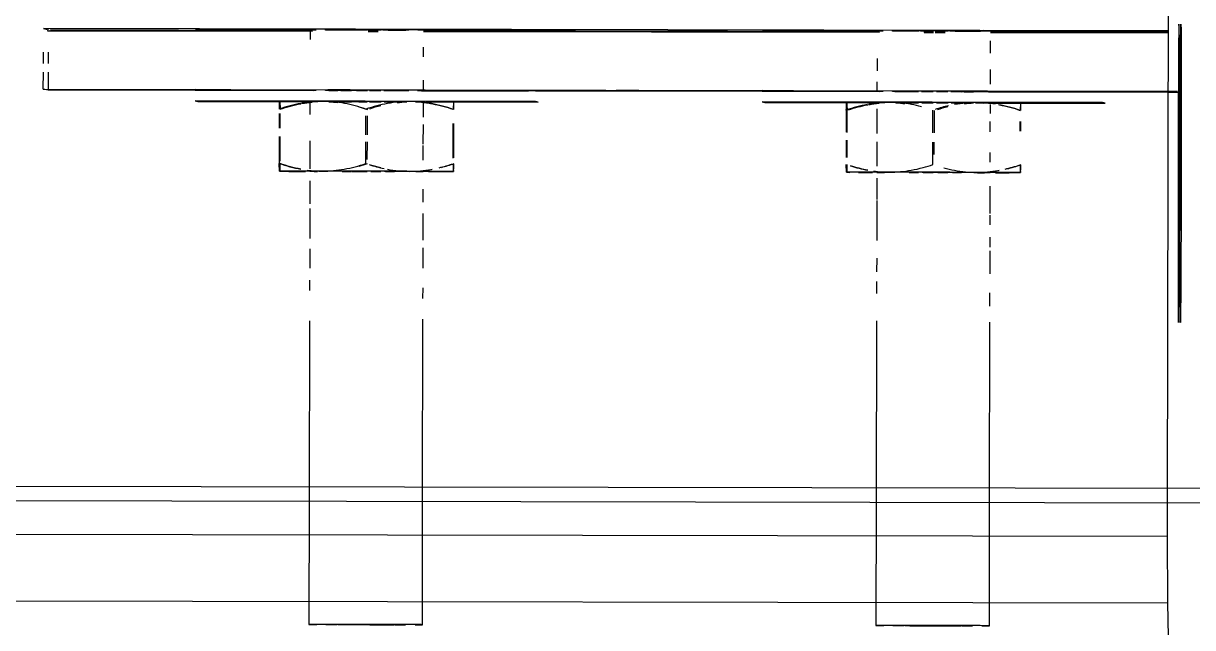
# Model space of a CAD drawing. Header units: metres. Extents: x -354 to -91, y 3 to 562.
# Drawn here: x -220.7349 to -220.4256, y 509.4543 to 509.6143 of the extents above; entities that cross this region are included whole.
import ezdxf

# ---------------------------------------------------------------- set-up
doc = ezdxf.new("R2010")
doc.units = ezdxf.units.M
doc.layers.add('A-GENM', color=7, linetype='Continuous', lineweight=25)

# ---------------------------------------------------------------- blocks, each defined once
blk = doc.blocks.new('Adaptive point Fascia Panel Bracket - Type T04-67040820-DRG-2873034 - CONSTRUCTION SEQUENCE STAGE A8')
at = {"layer": 'A-GENM', "color": 253, "true_color": 0xa3a3a3}
for p, q in [((-1093.882, 509.61288), (-1093.88069, 509.61255)), ((-1093.63431, 509.61241), (-1093.882, 509.61288)), ((-1093.88077, 509.61243), (-1093.88089, 509.61223)), ((-1093.81078, 509.6121), (-1093.88089, 509.61223)), ((-1093.88044, 509.61243), (-1093.81078, 509.6123)), ((-1093.81228, 509.61243), (-1093.88016, 509.61255)), ((-1093.84178, 509.61275), (-1093.84111, 509.61258)), ((-1093.75178, 509.61258), (-1093.84178, 509.61275)), ((-1093.84111, 509.61258), (-1093.81092, 509.61253)), ((-1093.81145, 509.61236), (-1093.81145, 509.61001)), ((-1093.80755, 509.61263), (-1093.80734, 509.61257)), ((-1093.79609, 509.6125), (-1093.79342, 509.61249)), ((-1093.79342, 509.61239), (-1093.79609, 509.6124)), ((-1093.79608, 509.61227), (-1093.79342, 509.61227)), ((-1093.79342, 509.61207), (-1093.79608, 509.61207)), ((-1093.78534, 509.61253), (-1093.78555, 509.61258)), ((-1093.78145, 509.61247), (-1093.75111, 509.61241)), ((-1093.66079, 509.61214), (-1093.78145, 509.61237)), ((-1093.78145, 509.61224), (-1093.66079, 509.61202)), ((-1093.66079, 509.61182), (-1093.78145, 509.61204)), ((-1093.75111, 509.61241), (-1093.75178, 509.61258)), ((-1093.69178, 509.61247), (-1093.69111, 509.6123)), ((-1093.60179, 509.6123), (-1093.69178, 509.61247)), ((-1093.69111, 509.6123), (-1093.66079, 509.61224)), ((-1093.65755, 509.61235), (-1093.65735, 509.61229)), ((-1093.64911, 509.61222), (-1093.64656, 509.61222)), ((-1093.64656, 509.61212), (-1093.64909, 509.61212)), ((-1093.64907, 509.612), (-1093.64656, 509.61199)), ((-1093.64656, 509.61179), (-1093.64903, 509.6118)), ((-1093.64609, 509.61222), (-1093.64342, 509.61221)), ((-1093.64342, 509.61211), (-1093.64609, 509.61212)), ((-1093.64609, 509.61199), (-1093.64342, 509.61199)), ((-1093.64342, 509.61179), (-1093.64608, 509.61179)), ((-1093.63535, 509.61225), (-1093.63555, 509.6123)), ((-1093.58437, 509.61232), (-1093.63318, 509.61241)), ((-1093.63145, 509.61219), (-1093.60112, 509.61213)), ((-1093.58437, 509.612), (-1093.63145, 509.61209)), ((-1093.63145, 509.61196), (-1093.58437, 509.61188)), ((-1093.58437, 509.61168), (-1093.63145, 509.61176)), ((-1093.60112, 509.61213), (-1093.60179, 509.6123)), ((-1093.63146, 509.60637), (-1093.63146, 509.60969)), ((-1093.88202, 509.60369), (-1093.88201, 509.60663)), ((-1093.8807, 509.60669), (-1093.88071, 509.60367)), ((-1093.78146, 509.60545), (-1093.78145, 509.60798)), ((-1093.66146, 509.60502), (-1093.66147, 509.60167)), ((-1093.63148, 509.59814), (-1093.63147, 509.6021)), ((-1093.88203, 509.59688), (-1093.88202, 509.60138)), ((-1093.88071, 509.60137), (-1093.88072, 509.59687)), ((-1093.78148, 509.59669), (-1093.78147, 509.59922)), ((-1093.88072, 509.59655), (-1093.88203, 509.59688)), ((-1093.88203, 509.59688), (-1093.5844, 509.59632)), ((-1093.84181, 509.59648), (-1093.88072, 509.59655)), ((-1093.84181, 509.59675), (-1093.75236, 509.59658)), ((-1093.84114, 509.59658), (-1093.84181, 509.59675)), ((-1093.81068, 509.59642), (-1093.84181, 509.59648)), ((-1093.81068, 509.59652), (-1093.84114, 509.59658)), ((-1093.80737, 509.59657), (-1093.80758, 509.59663)), ((-1093.80407, 509.59641), (-1093.80651, 509.59642)), ((-1093.80047, 509.5964), (-1093.80331, 509.59641)), ((-1093.7927, 509.59639), (-1093.79577, 509.5964)), ((-1093.78907, 509.59638), (-1093.79194, 509.59639)), ((-1093.78595, 509.59638), (-1093.78842, 509.59638)), ((-1093.78558, 509.59658), (-1093.78537, 509.59653)), ((-1093.75507, 509.59642), (-1093.78202, 509.59647)), ((-1093.7537, 509.59632), (-1093.78202, 509.59637)), ((-1093.75181, 509.59641), (-1093.75468, 509.59642)), ((-1093.75181, 509.59658), (-1093.75114, 509.59641)), ((-1093.69181, 509.5962), (-1093.75181, 509.59631)), ((-1093.71248, 509.59642), (-1093.73048, 509.59646)), ((-1093.72155, 509.59646), (-1093.72141, 509.59642)), ((-1093.69181, 509.59647), (-1093.60182, 509.5963)), ((-1093.69114, 509.5963), (-1093.69181, 509.59647)), ((-1093.66069, 509.59614), (-1093.69181, 509.5962)), ((-1093.66069, 509.59624), (-1093.69114, 509.5963)), ((-1093.66148, 509.59881), (-1093.66148, 509.59646)), ((-1093.65738, 509.59629), (-1093.65758, 509.59635)), ((-1093.65408, 509.59613), (-1093.65652, 509.59614)), ((-1093.65047, 509.59612), (-1093.65332, 509.59613)), ((-1093.64659, 509.59612), (-1093.64965, 509.59612)), ((-1093.64659, 509.59622), (-1093.64914, 509.59622)), ((-1093.64271, 509.59611), (-1093.64577, 509.59611)), ((-1093.63908, 509.5961), (-1093.64194, 509.59611)), ((-1093.63595, 509.5961), (-1093.63842, 509.5961)), ((-1093.63558, 509.5963), (-1093.63538, 509.59625)), ((-1093.60182, 509.59613), (-1093.63202, 509.59619)), ((-1093.60182, 509.59603), (-1093.63202, 509.59609)), ((-1093.60182, 509.5963), (-1093.60115, 509.59613)), ((-1093.5844, 509.596), (-1093.60182, 509.59603)), ((-1093.58434, 509.59632), (-1093.58194, 509.59631)), ((-1093.58193, 509.596), (-1093.58434, 509.596)), ((-1093.84181, 509.59375), (-1093.84115, 509.59358)), ((-1093.75182, 509.59358), (-1093.84181, 509.59375)), ((-1093.84115, 509.59358), (-1093.81094, 509.59353)), ((-1093.81148, 509.59332), (-1093.81149, 509.59019)), ((-1093.80647, 509.59352), (-1093.80408, 509.59351)), ((-1093.80326, 509.59351), (-1093.80047, 509.59351)), ((-1093.79571, 509.5935), (-1093.79273, 509.59349)), ((-1093.79188, 509.59349), (-1093.78908, 509.59348)), ((-1093.78149, 509.58944), (-1093.78148, 509.59324)), ((-1093.78085, 509.59347), (-1093.75115, 509.59341)), ((-1093.75115, 509.59341), (-1093.75182, 509.59358)), ((-1093.69182, 509.59347), (-1093.69115, 509.5933)), ((-1093.60182, 509.5933), (-1093.69182, 509.59347)), ((-1093.69115, 509.5933), (-1093.66094, 509.59324)), ((-1093.65647, 509.59324), (-1093.65408, 509.59323)), ((-1093.65326, 509.59323), (-1093.65048, 509.59323)), ((-1093.6496, 509.59322), (-1093.6466, 509.59322)), ((-1093.64572, 509.59322), (-1093.64271, 509.59321)), ((-1093.64189, 509.59321), (-1093.63908, 509.5932)), ((-1093.63197, 509.59319), (-1093.60115, 509.59313)), ((-1093.63149, 509.59038), (-1093.63149, 509.59279)), ((-1093.60115, 509.59313), (-1093.60182, 509.5933)), ((-1093.81959, 509.59039), (-1093.81959, 509.58651)), ((-1093.8194, 509.58651), (-1093.81939, 509.59039)), ((-1093.7967, 509.58475), (-1093.79669, 509.58982)), ((-1093.7963, 509.58474), (-1093.79629, 509.58981)), ((-1093.66959, 509.59131), (-1093.6696, 509.58543)), ((-1093.6694, 509.58542), (-1093.66939, 509.59126)), ((-1093.66149, 509.59165), (-1093.6615, 509.58509)), ((-1093.6467, 509.58525), (-1093.64669, 509.59129)), ((-1093.6463, 509.58526), (-1093.64629, 509.5912)), ((-1093.7815, 509.58229), (-1093.78149, 509.58752)), ((-1093.77361, 509.57861), (-1093.77359, 509.58773)), ((-1093.77341, 509.57863), (-1093.77339, 509.58773)), ((-1093.6315, 509.58558), (-1093.6315, 509.58832)), ((-1093.6236, 509.58575), (-1093.62359, 509.58831)), ((-1093.6234, 509.58576), (-1093.6234, 509.58831)), ((-1093.8196, 509.58435), (-1093.81961, 509.5772)), ((-1093.81941, 509.57775), (-1093.8194, 509.58433)), ((-1093.8115, 509.58317), (-1093.81152, 509.57579)), ((-1093.79671, 509.57718), (-1093.7967, 509.58292)), ((-1093.79631, 509.57827), (-1093.7963, 509.58289)), ((-1093.78151, 509.57802), (-1093.7815, 509.58197)), ((-1093.6696, 509.58338), (-1093.66961, 509.57875)), ((-1093.66941, 509.57876), (-1093.66941, 509.58337)), ((-1093.66151, 509.58289), (-1093.66152, 509.57648)), ((-1093.64671, 509.5769), (-1093.6467, 509.58282)), ((-1093.64631, 509.57956), (-1093.64631, 509.58281)), ((-1093.63152, 509.57752), (-1093.63151, 509.58006)), ((-1093.81152, 509.57257), (-1093.81153, 509.5665)), ((-1093.66152, 509.57333), (-1093.66153, 509.56763)), ((-1093.63153, 509.56761), (-1093.63153, 509.57115)), ((-1093.78153, 509.56692), (-1093.78153, 509.57039)), ((-1093.81154, 509.56522), (-1093.81155, 509.55731)), ((-1093.66153, 509.56739), (-1093.66154, 509.56493)), ((-1093.63154, 509.56396), (-1093.63153, 509.56755)), ((-1093.78155, 509.55683), (-1093.78154, 509.56389)), ((-1093.66154, 509.56482), (-1093.66155, 509.55681)), ((-1093.63155, 509.56092), (-1093.63154, 509.56346)), ((-1093.63156, 509.55505), (-1093.63155, 509.55769)), ((-1093.81156, 509.55461), (-1093.81156, 509.54944)), ((-1093.78156, 509.54943), (-1093.78155, 509.55488)), ((-1093.63157, 509.55106), (-1093.63156, 509.55402)), ((-1093.66156, 509.5521), (-1093.66157, 509.54847)), ((-1093.63157, 509.54792), (-1093.63157, 509.55092)), ((-1093.81157, 509.54627), (-1093.81158, 509.54356)), ((-1093.78158, 509.54144), (-1093.78157, 509.54425)), ((-1093.66158, 509.5459), (-1093.66158, 509.54273)), ((-1093.63159, 509.53938), (-1093.63158, 509.5429)), ((-1093.81159, 509.53549), (-1093.81168, 509.48766)), ((-1093.78168, 509.48761), (-1093.78159, 509.53595)), ((-1093.66159, 509.53549), (-1093.66169, 509.4874)), ((-1093.63169, 509.48734), (-1093.6316, 509.5352)), ((-1093.81168, 509.48766), (-1093.81174, 509.45511)), ((-1093.78174, 509.45505), (-1093.78168, 509.48761)), ((-1093.66169, 509.4874), (-1093.66175, 509.45483)), ((-1093.63175, 509.45477), (-1093.63169, 509.48734))]:
    blk.add_line(p, q, dxfattribs=at)
for centre, major_axis, start_param, end_param in [((-1093.79645, 509.61258), (-0.0155, 0.00003), 6.02882, 6.283185), ((-1093.79645, 509.61258), (-0.0155, 0.00003), 0.007434, 0.269234), ((-1093.79645, 509.61258), (-0.0155, 0.00003), 5.767021, 6.02882), ((-1093.79645, 509.61258), (-0.0155, 0.00003), 0.269234, 0.531033), ((-1093.79655, 509.61261), (-0.011, 0.00002), 6.02882, 6.283185), ((-1093.79645, 509.61258), (-0.0155, 0.00003), 5.243422, 5.505221), ((-1093.79634, 509.61255), (-0.011, 0.00002), 0.007434, 0.269234), ((-1093.79655, 509.61261), (-0.011, 0.00002), 5.243422, 6.02882), ((-1093.79634, 509.61255), (-0.011, 0.00002), 0.269234, 1.054632), ((-1093.79645, 509.61258), (-0.0155, 0.00003), 0.838643, 1.054632), ((-1093.79645, 509.61258), (-0.0155, 0.00003), 4.981623, 5.243422), ((-1093.79645, 509.61258), (-0.0155, 0.00003), 1.088688, 1.310175), ((-1093.79655, 509.61261), (-0.011, 0.00002), 4.981623, 5.243422), ((-1093.79645, 509.61258), (-0.0155, 0.00003), 4.719823, 4.981623), ((-1093.79645, 509.61258), (-0.0155, 0.00003), 1.316431, 1.578231), ((-1093.79655, 509.61261), (-0.011, 0.00002), 4.458024, 4.981623), ((-1093.79634, 509.61255), (-0.011, 0.00002), 1.316431, 1.578231), ((-1093.79645, 509.61258), (-0.0155, 0.00003), 4.458024, 4.719581), ((-1093.79645, 509.61258), (-0.0155, 0.00003), 1.593987, 1.817269), ((-1093.79634, 509.61255), (-0.011, 0.00002), 1.593967, 1.84003), ((-1093.79655, 509.61261), (-0.011, 0.00002), 4.196224, 4.458024), ((-1093.79645, 509.61258), (-0.0155, 0.00003), 4.196224, 4.458024), ((-1093.79645, 509.61258), (-0.0155, 0.00003), 1.846248, 2.070473), ((-1093.79655, 509.61261), (-0.011, 0.00002), 3.934425, 4.196224), ((-1093.79634, 509.61255), (-0.011, 0.00002), 2.101829, 2.363629), ((-1093.79655, 509.61261), (-0.011, 0.00002), 3.410826, 3.934425), ((-1093.79645, 509.61258), (-0.0155, 0.00003), 3.934425, 4.196224), ((-1093.79645, 509.61258), (-0.0155, 0.00003), 2.101829, 2.321479), ((-1093.79634, 509.61255), (-0.011, 0.00002), 2.363629, 2.625428), ((-1093.79634, 509.61255), (-0.011, 0.00002), 2.625428, 3.141593), ((-1093.79655, 509.61261), (-0.011, 0.00002), 3.149027, 3.410826), ((-1093.79645, 509.61258), (-0.0155, 0.00003), 3.672626, 3.934425), ((-1093.79645, 509.61258), (-0.0155, 0.00003), 3.410826, 3.672626), ((-1093.79645, 509.61258), (-0.0155, 0.00003), 2.625428, 2.887228), ((-1093.79645, 509.61258), (-0.0155, 0.00003), 3.149027, 3.410826), ((-1093.79645, 509.61258), (-0.0155, 0.00003), 2.887228, 3.141593), ((-1093.64645, 509.6123), (-0.0155, 0.00003), 0.007434, 0.269234), ((-1093.64645, 509.6123), (-0.0155, 0.00003), 6.02882, 6.283185), ((-1093.64645, 509.6123), (-0.0155, 0.00003), 5.767021, 6.02882), ((-1093.64645, 509.6123), (-0.0155, 0.00003), 0.269234, 0.531033), ((-1093.64655, 509.61232), (-0.011, 0.00002), 5.243422, 6.283185), ((-1093.64645, 509.6123), (-0.0155, 0.00003), 5.243422, 5.505221), ((-1093.64635, 509.61227), (-0.011, 0.00002), 0.007434, 0.269234), ((-1093.64635, 509.61227), (-0.011, 0.00002), 0.269234, 0.792832), ((-1093.64645, 509.6123), (-0.0155, 0.00003), 0.838643, 1.054632), ((-1093.64645, 509.6123), (-0.0155, 0.00003), 4.981623, 5.243422), ((-1093.64635, 509.61227), (-0.011, 0.00002), 0.792832, 1.054632), ((-1093.64645, 509.6123), (-0.0155, 0.00003), 1.088688, 1.310175), ((-1093.64655, 509.61232), (-0.011, 0.00002), 4.981623, 5.243422), ((-1093.64645, 509.6123), (-0.0155, 0.00003), 4.719823, 4.981623), ((-1093.64645, 509.6123), (-0.0155, 0.00003), 1.341036, 1.563448), ((-1093.64655, 509.61232), (-0.011, 0.00002), 4.458024, 4.981623), ((-1093.64635, 509.61227), (-0.011, 0.00002), 1.316431, 1.550912), ((-1093.64645, 509.6123), (-0.0155, 0.00003), 4.458024, 4.719581), ((-1093.64645, 509.6123), (-0.0155, 0.00003), 1.593987, 1.817269), ((-1093.64635, 509.61227), (-0.011, 0.00002), 1.593967, 1.84003), ((-1093.64655, 509.61232), (-0.011, 0.00002), 4.196224, 4.458024), ((-1093.64645, 509.6123), (-0.0155, 0.00003), 4.196224, 4.458024), ((-1093.64645, 509.6123), (-0.0155, 0.00003), 1.846248, 2.070473), ((-1093.64655, 509.61232), (-0.011, 0.00002), 3.672626, 4.196224), ((-1093.64635, 509.61227), (-0.011, 0.00002), 2.101829, 2.887228), ((-1093.64645, 509.6123), (-0.0155, 0.00003), 3.934425, 4.196224), ((-1093.64645, 509.6123), (-0.0155, 0.00003), 2.101829, 2.321479), ((-1093.64655, 509.61232), (-0.011, 0.00002), 3.149027, 3.672626), ((-1093.64635, 509.61227), (-0.011, 0.00002), 2.887228, 3.141593), ((-1093.64645, 509.6123), (-0.0155, 0.00003), 3.682289, 3.934425), ((-1093.64645, 509.6123), (-0.0155, 0.00003), 2.363629, 2.625428), ((-1093.64645, 509.6123), (-0.0155, 0.00003), 3.149027, 3.682289), ((-1093.64645, 509.6123), (-0.0155, 0.00003), 2.625428, 2.887228), ((-1093.64645, 509.6123), (-0.0155, 0.00003), 2.887228, 3.141593), ((-1093.79648, 509.59658), (-0.0155, 0.00003), 6.02882, 6.283185), ((-1093.79648, 509.59658), (-0.0155, 0.00003), 0.007434, 0.269234), ((-1093.79648, 509.59658), (-0.0155, 0.00003), 5.767021, 6.02882), ((-1093.79648, 509.59658), (-0.0155, 0.00003), 0.269234, 0.531033), ((-1093.79658, 509.59661), (-0.011, 0.00002), 5.505221, 6.283185), ((-1093.79648, 509.59658), (-0.0155, 0.00003), 5.243422, 5.505221), ((-1093.79637, 509.59655), (-0.011, 0.00002), 0.007434, 0.269234), ((-1093.79637, 509.59655), (-0.011, 0.00002), 0.269234, 0.531033), ((-1093.79648, 509.59658), (-0.0155, 0.00003), 0.861033, 1.054632), ((-1093.79637, 509.59655), (-0.011, 0.00002), 0.531033, 1.054632), ((-1093.79658, 509.59661), (-0.011, 0.00002), 5.243422, 5.505221), ((-1093.79648, 509.59658), (-0.0155, 0.00003), 4.981623, 5.243422), ((-1093.79648, 509.59658), (-0.0155, 0.00003), 1.111196, 1.310175), ((-1093.79658, 509.59661), (-0.011, 0.00002), 4.981623, 5.243422), ((-1093.79648, 509.59658), (-0.0155, 0.00003), 4.719823, 4.981623), ((-1093.79648, 509.59658), (-0.0155, 0.00003), 1.316431, 1.578231), ((-1093.79658, 509.59661), (-0.011, 0.00002), 4.719823, 4.981623), ((-1093.79637, 509.59655), (-0.011, 0.00002), 1.316431, 1.578231), ((-1093.79658, 509.59661), (-0.011, 0.00002), 4.458024, 4.719823), ((-1093.79648, 509.59658), (-0.0155, 0.00003), 4.491496, 4.719581), ((-1093.79648, 509.59658), (-0.0155, 0.00003), 1.616678, 1.798652), ((-1093.79648, 509.59658), (-0.0155, 0.00003), 4.196224, 4.458024), ((-1093.79648, 509.59658), (-0.0155, 0.00003), 1.869033, 2.070473), ((-1093.79658, 509.59661), (-0.011, 0.00002), 3.410826, 4.196224), ((-1093.79637, 509.59655), (-0.011, 0.00002), 2.101829, 3.141593), ((-1093.79648, 509.59658), (-0.0155, 0.00003), 3.934425, 4.196224), ((-1093.79648, 509.59658), (-0.0155, 0.00003), 2.11897, 2.321479), ((-1093.79658, 509.59661), (-0.011, 0.00002), 3.149027, 3.410826), ((-1093.79648, 509.59658), (-0.0155, 0.00003), 3.672626, 3.934425), ((-1093.79648, 509.59658), (-0.0155, 0.00003), 3.410826, 3.672626), ((-1093.79648, 509.59658), (-0.0155, 0.00003), 2.625428, 2.887228), ((-1093.79648, 509.59658), (-0.0155, 0.00003), 3.149027, 3.410826), ((-1093.79648, 509.59658), (-0.0155, 0.00003), 2.887228, 3.141593), ((-1093.72148, 509.59644), (-0.009, 0.00002), 5.052645, 6.29062), ((-1093.72148, 509.59644), (-0.009, 0.00002), 0.007434, 1.578231), ((-1093.72148, 509.59644), (-0.009, 0.00002), 3.149027, 4.719823), ((-1093.72148, 509.59644), (-0.009, 0.00002), 1.578231, 3.149027), ((-1093.64648, 509.5963), (-0.0155, 0.00003), 6.02882, 6.283185), ((-1093.64648, 509.5963), (-0.0155, 0.00003), 0.007434, 0.269234), ((-1093.64648, 509.5963), (-0.0155, 0.00003), 5.767021, 6.02882), ((-1093.64648, 509.5963), (-0.0155, 0.00003), 0.269234, 0.531033), ((-1093.64658, 509.59632), (-0.011, 0.00002), 6.02882, 6.283185), ((-1093.64648, 509.5963), (-0.0155, 0.00003), 5.243422, 5.505221), ((-1093.64638, 509.59627), (-0.011, 0.00002), 0.007434, 0.269234), ((-1093.64658, 509.59632), (-0.011, 0.00002), 5.767021, 6.02882), ((-1093.64638, 509.59627), (-0.011, 0.00002), 0.269234, 0.531033), ((-1093.64648, 509.5963), (-0.0155, 0.00003), 0.861033, 1.054632), ((-1093.64658, 509.59632), (-0.011, 0.00002), 5.505221, 5.767021), ((-1093.64638, 509.59627), (-0.011, 0.00002), 0.531033, 1.054632), ((-1093.64658, 509.59632), (-0.011, 0.00002), 5.243422, 5.505221), ((-1093.64648, 509.5963), (-0.0155, 0.00003), 4.981623, 5.243422), ((-1093.64648, 509.5963), (-0.0155, 0.00003), 1.111196, 1.310175), ((-1093.64658, 509.59632), (-0.011, 0.00002), 4.981623, 5.243422), ((-1093.64648, 509.5963), (-0.0155, 0.00003), 4.719823, 4.981623), ((-1093.64648, 509.5963), (-0.0155, 0.00003), 1.363638, 1.563448), ((-1093.64658, 509.59632), (-0.011, 0.00002), 4.719823, 4.981623), ((-1093.64638, 509.59627), (-0.011, 0.00002), 1.316431, 1.550912), ((-1093.64658, 509.59632), (-0.011, 0.00002), 4.458024, 4.719823), ((-1093.64648, 509.5963), (-0.0155, 0.00003), 4.458024, 4.719581), ((-1093.64648, 509.5963), (-0.0155, 0.00003), 1.616678, 1.817269), ((-1093.64658, 509.59632), (-0.011, 0.00002), 4.196224, 4.458024), ((-1093.64648, 509.5963), (-0.0155, 0.00003), 4.196224, 4.458024), ((-1093.64648, 509.5963), (-0.0155, 0.00003), 1.869033, 2.070473), ((-1093.64658, 509.59632), (-0.011, 0.00002), 3.934425, 4.196224), ((-1093.64638, 509.59627), (-0.011, 0.00002), 2.101829, 3.141593), ((-1093.64658, 509.59632), (-0.011, 0.00002), 3.672626, 3.934425), ((-1093.64648, 509.5963), (-0.0155, 0.00003), 3.934425, 4.196224), ((-1093.64648, 509.5963), (-0.0155, 0.00003), 2.11897, 2.321479), ((-1093.64658, 509.59632), (-0.011, 0.00002), 3.410826, 3.672626), ((-1093.64658, 509.59632), (-0.011, 0.00002), 3.149027, 3.410826), ((-1093.64648, 509.5963), (-0.0155, 0.00003), 3.672626, 3.934425), ((-1093.64648, 509.5963), (-0.0155, 0.00003), 2.363629, 2.887228), ((-1093.64648, 509.5963), (-0.0155, 0.00003), 3.410826, 3.672626), ((-1093.64648, 509.5963), (-0.0155, 0.00003), 3.149027, 3.410826), ((-1093.64648, 509.5963), (-0.0155, 0.00003), 2.887228, 3.141593), ((-1093.79648, 509.59358), (-0.023, 0.00004), 6.02882, 6.280047), ((-1093.79648, 509.59358), (-0.023, 0.00004), 0.007434, 0.269234), ((-1093.79648, 509.59358), (-0.023, 0.00004), 5.767021, 6.02882), ((-1093.79648, 509.59358), (-0.023, 0.00004), 0.269234, 0.531033), ((-1093.79648, 509.59358), (-0.023, 0.00004), 5.505221, 5.767021), ((-1093.79648, 509.59358), (-0.023, 0.00004), 0.531033, 0.792832), ((-1093.79648, 509.59358), (-0.023, 0.00004), 5.243422, 5.505221), ((-1093.79648, 509.59358), (-0.0155, 0.00003), 6.02882, 6.283185), ((-1093.79648, 509.59358), (-0.0155, 0.00003), 0.007434, 0.269234), ((-1093.79648, 509.59358), (-0.0155, 0.00003), 5.767021, 6.02882), ((-1093.79648, 509.59358), (-0.015, 0.00003), 6.02882, 6.283185), ((-1093.79648, 509.59358), (-0.015, 0.00003), 0.007434, 0.531033), ((-1093.79648, 509.59358), (-0.0155, 0.00003), 0.269234, 0.531033), ((-1093.79648, 509.59358), (-0.015, 0.00003), 5.767021, 6.02882), ((-1093.79648, 509.59358), (-0.015, 0.00003), 5.505221, 5.767021), ((-1093.79648, 509.59358), (-0.023, 0.00004), 4.981623, 5.243422), ((-1093.79648, 509.59358), (-0.0155, 0.00003), 4.981623, 5.505221), ((-1093.79648, 509.59358), (-0.015, 0.00003), 5.243422, 5.505221), ((-1093.79648, 509.59358), (-0.0155, 0.00003), 0.865231, 1.054632), ((-1093.79648, 509.59358), (-0.023, 0.00004), 1.118918, 1.231322), ((-1093.79648, 509.59358), (-0.015, 0.00003), 0.838238, 1.038447), ((-1093.79648, 509.59358), (-0.015, 0.00003), 4.981623, 5.243422), ((-1093.79648, 509.59358), (-0.0155, 0.00003), 1.115416, 1.310175), ((-1093.79648, 509.59358), (-0.015, 0.00003), 1.099637, 1.300889), ((-1093.79648, 509.59358), (-0.023, 0.00004), 4.803209, 4.981623), ((-1093.79648, 509.59358), (-0.0155, 0.00003), 4.719823, 4.981623), ((-1093.79648, 509.59358), (-0.015, 0.00003), 4.719823, 4.981623), ((-1093.79648, 509.59358), (-0.0155, 0.00003), 1.316431, 1.578231), ((-1093.79648, 509.59358), (-0.015, 0.00003), 1.316431, 1.578231), ((-1093.79648, 509.59358), (-0.023, 0.00004), 4.719823, 4.803209), ((-1093.79648, 509.59358), (-0.023, 0.00004), 1.479989, 1.578231), ((-1093.79648, 509.59358), (-0.023, 0.00004), 4.528002, 4.719823), ((-1093.79648, 509.59358), (-0.0155, 0.00003), 4.458024, 4.719581), ((-1093.79648, 509.59358), (-0.015, 0.00003), 4.458024, 4.719823), ((-1093.79648, 509.59358), (-0.023, 0.00004), 1.604566, 1.736867), ((-1093.79648, 509.59358), (-0.0155, 0.00003), 1.620932, 1.817269), ((-1093.79648, 509.59358), (-0.015, 0.00003), 1.622605, 1.825488), ((-1093.79648, 509.59358), (-0.0155, 0.00003), 3.672626, 4.440922), ((-1093.79648, 509.59358), (-0.015, 0.00003), 4.196224, 4.431528), ((-1093.79648, 509.59358), (-0.015, 0.00003), 1.884067, 2.087809), ((-1093.79648, 509.59358), (-0.0155, 0.00003), 1.873305, 2.070473), ((-1093.79648, 509.59358), (-0.023, 0.00004), 4.196224, 4.458024), ((-1093.79648, 509.59358), (-0.015, 0.00003), 3.934425, 4.196224), ((-1093.79648, 509.59358), (-0.0155, 0.00003), 2.123265, 2.321479), ((-1093.79648, 509.59358), (-0.015, 0.00003), 2.145439, 2.350262), ((-1093.79648, 509.59358), (-0.023, 0.00004), 1.934399, 2.048792), ((-1093.79648, 509.59358), (-0.015, 0.00003), 3.672626, 3.934425), ((-1093.79648, 509.59358), (-0.023, 0.00004), 4.016919, 4.196224), ((-1093.79648, 509.59358), (-0.015, 0.00003), 3.410826, 3.672626), ((-1093.79648, 509.59358), (-0.015, 0.00003), 2.625428, 2.887228), ((-1093.79648, 509.59358), (-0.0155, 0.00003), 3.410826, 3.672626), ((-1093.79648, 509.59358), (-0.0155, 0.00003), 2.625428, 2.887228), ((-1093.79648, 509.59358), (-0.015, 0.00003), 3.149027, 3.410826), ((-1093.79648, 509.59358), (-0.015, 0.00003), 2.887228, 3.141593), ((-1093.79648, 509.59358), (-0.0155, 0.00003), 3.149027, 3.410826), ((-1093.79648, 509.59358), (-0.0155, 0.00003), 2.887228, 3.141593), ((-1093.79648, 509.59358), (-0.023, 0.00004), 3.672626, 3.934425), ((-1093.79648, 509.59358), (-0.023, 0.00004), 2.363629, 2.625428), ((-1093.79648, 509.59358), (-0.023, 0.00004), 3.410826, 3.672626), ((-1093.79648, 509.59358), (-0.023, 0.00004), 2.625428, 2.887228), ((-1093.79648, 509.59358), (-0.023, 0.00004), 3.149027, 3.410826), ((-1093.79648, 509.59358), (-0.023, 0.00004), 2.887228, 3.144731), ((-1093.64649, 509.5933), (-0.023, 0.00004), 6.02882, 6.280047), ((-1093.64649, 509.5933), (-0.023, 0.00004), 0.007434, 0.269234), ((-1093.64649, 509.5933), (-0.023, 0.00004), 5.767021, 6.02882), ((-1093.64649, 509.5933), (-0.023, 0.00004), 0.269234, 0.531033), ((-1093.64649, 509.5933), (-0.023, 0.00004), 5.505221, 5.767021), ((-1093.64649, 509.5933), (-0.023, 0.00004), 0.531033, 0.792832), ((-1093.64649, 509.5933), (-0.023, 0.00004), 5.243422, 5.505221), ((-1093.64649, 509.5933), (-0.0155, 0.00003), 0.007434, 0.269234), ((-1093.64649, 509.5933), (-0.0155, 0.00003), 6.02882, 6.283185), ((-1093.64649, 509.5933), (-0.0155, 0.00003), 5.767021, 6.02882), ((-1093.64649, 509.5933), (-0.015, 0.00003), 6.02882, 6.283185), ((-1093.64649, 509.5933), (-0.015, 0.00003), 0.007434, 0.531033), ((-1093.64649, 509.5933), (-0.0155, 0.00003), 0.269234, 0.531033), ((-1093.64649, 509.5933), (-0.015, 0.00003), 5.767021, 6.02882), ((-1093.64649, 509.5933), (-0.015, 0.00003), 5.505221, 5.767021), ((-1093.64649, 509.5933), (-0.023, 0.00004), 4.981623, 5.243422), ((-1093.64649, 509.5933), (-0.0155, 0.00003), 5.243422, 5.505221), ((-1093.64649, 509.5933), (-0.015, 0.00003), 5.243422, 5.505221), ((-1093.64649, 509.5933), (-0.0155, 0.00003), 0.865231, 1.054632), ((-1093.64649, 509.5933), (-0.023, 0.00004), 1.118918, 1.231322), ((-1093.64649, 509.5933), (-0.015, 0.00003), 0.838238, 1.038447), ((-1093.64649, 509.5933), (-0.0155, 0.00003), 4.981623, 5.243422), ((-1093.64649, 509.5933), (-0.015, 0.00003), 4.981623, 5.243422), ((-1093.64649, 509.5933), (-0.0155, 0.00003), 1.115416, 1.310175), ((-1093.64649, 509.5933), (-0.015, 0.00003), 1.099637, 1.300889), ((-1093.64649, 509.5933), (-0.023, 0.00004), 4.719823, 4.981623), ((-1093.64649, 509.5933), (-0.0155, 0.00003), 4.719823, 4.981623), ((-1093.64649, 509.5933), (-0.015, 0.00003), 4.719823, 4.981623), ((-1093.64649, 509.5933), (-0.023, 0.00004), 1.434033, 1.565818), ((-1093.64649, 509.5933), (-0.0155, 0.00003), 1.367876, 1.563448), ((-1093.64649, 509.5933), (-0.015, 0.00003), 1.361113, 1.563205), ((-1093.64649, 509.5933), (-0.023, 0.00004), 4.458024, 4.719823), ((-1093.64649, 509.5933), (-0.0155, 0.00003), 4.458024, 4.719581), ((-1093.64649, 509.5933), (-0.015, 0.00003), 4.458024, 4.719823), ((-1093.64649, 509.5933), (-0.0155, 0.00003), 1.620932, 1.817269), ((-1093.64649, 509.5933), (-0.015, 0.00003), 1.622605, 1.825488), ((-1093.64649, 509.5933), (-0.023, 0.00004), 1.604566, 1.736867), ((-1093.64649, 509.5933), (-0.015, 0.00003), 4.196224, 4.458024), ((-1093.64649, 509.5933), (-0.0155, 0.00003), 4.196224, 4.458024), ((-1093.64649, 509.5933), (-0.0155, 0.00003), 1.873305, 2.070473), ((-1093.64649, 509.5933), (-0.015, 0.00003), 1.884067, 2.087809), ((-1093.64649, 509.5933), (-0.023, 0.00004), 4.196224, 4.458024), ((-1093.64649, 509.5933), (-0.015, 0.00003), 3.934425, 4.196224), ((-1093.64649, 509.5933), (-0.0155, 0.00003), 3.934425, 4.196224), ((-1093.64649, 509.5933), (-0.0155, 0.00003), 2.123265, 2.321479), ((-1093.64649, 509.5933), (-0.015, 0.00003), 2.145439, 2.350262), ((-1093.64649, 509.5933), (-0.023, 0.00004), 1.934399, 2.048792), ((-1093.64649, 509.5933), (-0.015, 0.00003), 3.672626, 3.934425), ((-1093.64649, 509.5933), (-0.0155, 0.00003), 3.678521, 3.934425), ((-1093.64649, 509.5933), (-0.0155, 0.00003), 2.363629, 2.625428), ((-1093.64649, 509.5933), (-0.023, 0.00004), 4.089233, 4.196224), ((-1093.64649, 509.5933), (-0.023, 0.00004), 2.101829, 2.193685), ((-1093.64649, 509.5933), (-0.015, 0.00003), 3.410826, 3.672626), ((-1093.64649, 509.5933), (-0.015, 0.00003), 2.625428, 3.141593), ((-1093.64649, 509.5933), (-0.0155, 0.00003), 3.672626, 3.678521), ((-1093.64649, 509.5933), (-0.0155, 0.00003), 3.410826, 3.672626), ((-1093.64649, 509.5933), (-0.023, 0.00004), 3.934425, 4.089233), ((-1093.64649, 509.5933), (-0.0155, 0.00003), 2.625428, 2.887228), ((-1093.64649, 509.5933), (-0.015, 0.00003), 3.149027, 3.410826), ((-1093.64649, 509.5933), (-0.0155, 0.00003), 3.149027, 3.410826), ((-1093.64649, 509.5933), (-0.0155, 0.00003), 2.887228, 3.141593), ((-1093.64649, 509.5933), (-0.023, 0.00004), 3.672626, 3.934425), ((-1093.64649, 509.5933), (-0.023, 0.00004), 2.363629, 2.625428), ((-1093.64649, 509.5933), (-0.023, 0.00004), 3.410826, 3.672626), ((-1093.64649, 509.5933), (-0.023, 0.00004), 2.625428, 2.887228), ((-1093.64649, 509.5933), (-0.023, 0.00004), 3.149027, 3.410826), ((-1093.64649, 509.5933), (-0.023, 0.00004), 2.887228, 3.144731), ((-1093.79652, 509.57508), (-0.023, 0.00004), 6.02882, 6.286324), ((-1093.79652, 509.57508), (-0.023, 0.00004), 0.007434, 0.269234), ((-1093.79652, 509.57508), (-0.023, 0.00004), 5.767021, 6.02882), ((-1093.79652, 509.57508), (-0.023, 0.00004), 0.269234, 0.531033), ((-1093.79652, 509.57508), (-0.023, 0.00004), 5.505221, 5.767021), ((-1093.79652, 509.57508), (-0.023, 0.00004), 0.531033, 0.792832), ((-1093.79652, 509.57508), (-0.023, 0.00004), 5.243422, 5.505221), ((-1093.79652, 509.57508), (-0.015, 0.00003), 0.007434, 0.269234), ((-1093.79652, 509.57508), (-0.015, 0.00003), 6.02882, 6.283185), ((-1093.79652, 509.57508), (-0.015, 0.00003), 5.767021, 6.02882), ((-1093.79652, 509.57508), (-0.015, 0.00003), 0.269234, 0.531033), ((-1093.79652, 509.57508), (-0.015, 0.00003), 5.505221, 5.767021), ((-1093.79652, 509.57508), (-0.023, 0.00004), 4.981623, 5.243422), ((-1093.79652, 509.57508), (-0.015, 0.00003), 5.243422, 5.505221), ((-1093.79652, 509.57508), (-0.015, 0.00003), 4.981623, 5.243422), ((-1093.79652, 509.57508), (-0.015, 0.00003), 1.12653, 1.300889), ((-1093.79652, 509.57508), (-0.023, 0.00004), 4.719823, 4.981623), ((-1093.79652, 509.57508), (-0.015, 0.00003), 4.719823, 4.981623), ((-1093.79652, 509.57508), (-0.015, 0.00003), 1.316431, 1.578231), ((-1093.79652, 509.57508), (-0.023, 0.00004), 1.481521, 1.578231), ((-1093.79652, 509.57508), (-0.023, 0.00004), 4.458024, 4.719823), ((-1093.79652, 509.57508), (-0.015, 0.00003), 4.458024, 4.719823), ((-1093.79652, 509.57508), (-0.015, 0.00003), 1.649715, 1.825488), ((-1093.79652, 509.57508), (-0.023, 0.00004), 1.622247, 1.736867), ((-1093.79652, 509.57508), (-0.015, 0.00003), 4.196224, 4.458024), ((-1093.79652, 509.57508), (-0.015, 0.00003), 1.911291, 2.087809), ((-1093.79652, 509.57508), (-0.023, 0.00004), 4.196224, 4.458024), ((-1093.79652, 509.57508), (-0.015, 0.00003), 3.934425, 4.196224), ((-1093.79652, 509.57508), (-0.015, 0.00003), 3.672626, 3.934425), ((-1093.79652, 509.57508), (-0.023, 0.00004), 3.934425, 4.196224), ((-1093.79652, 509.57508), (-0.015, 0.00003), 3.410826, 3.672626), ((-1093.79652, 509.57508), (-0.015, 0.00003), 2.625428, 2.887228), ((-1093.79652, 509.57508), (-0.015, 0.00003), 3.149027, 3.410826), ((-1093.79652, 509.57508), (-0.015, 0.00003), 2.887228, 3.141593), ((-1093.79652, 509.57508), (-0.023, 0.00004), 3.672626, 3.934425), ((-1093.79652, 509.57508), (-0.023, 0.00004), 2.363629, 2.625428), ((-1093.79652, 509.57508), (-0.023, 0.00004), 3.410826, 3.672626), ((-1093.79652, 509.57508), (-0.023, 0.00004), 2.625428, 2.887228), ((-1093.79652, 509.57508), (-0.023, 0.00004), 3.149027, 3.410826), ((-1093.79652, 509.57508), (-0.023, 0.00004), 2.887228, 3.138454), ((-1093.64652, 509.5748), (-0.023, 0.00004), 6.02882, 6.286324), ((-1093.64652, 509.5748), (-0.023, 0.00004), 0.007434, 0.269234), ((-1093.64652, 509.5748), (-0.023, 0.00004), 5.767021, 6.02882), ((-1093.64652, 509.5748), (-0.023, 0.00004), 5.505221, 5.767021), ((-1093.64652, 509.5748), (-0.023, 0.00004), 0.531033, 0.792832), ((-1093.64652, 509.5748), (-0.023, 0.00004), 5.243422, 5.505221), ((-1093.64652, 509.5748), (-0.015, 0.00003), 0.007434, 0.531033), ((-1093.64652, 509.5748), (-0.015, 0.00003), 6.02882, 6.283185), ((-1093.64652, 509.5748), (-0.015, 0.00003), 5.767021, 6.02882), ((-1093.64652, 509.5748), (-0.015, 0.00003), 5.505221, 5.767021), ((-1093.64652, 509.5748), (-0.023, 0.00004), 4.981623, 5.243422), ((-1093.64652, 509.5748), (-0.015, 0.00003), 5.243422, 5.505221), ((-1093.64652, 509.5748), (-0.015, 0.00003), 4.981623, 5.243422), ((-1093.64652, 509.5748), (-0.015, 0.00003), 1.12653, 1.300889), ((-1093.64652, 509.5748), (-0.023, 0.00004), 4.719823, 4.981623), ((-1093.64652, 509.5748), (-0.015, 0.00003), 4.719823, 4.981623), ((-1093.64652, 509.5748), (-0.015, 0.00003), 1.388118, 1.563205), ((-1093.64652, 509.5748), (-0.023, 0.00004), 1.451645, 1.565818), ((-1093.64652, 509.5748), (-0.023, 0.00004), 4.458024, 4.719823), ((-1093.64652, 509.5748), (-0.015, 0.00003), 4.458024, 4.719823), ((-1093.64652, 509.5748), (-0.015, 0.00003), 1.649715, 1.825488), ((-1093.64652, 509.5748), (-0.023, 0.00004), 1.622247, 1.736867), ((-1093.64652, 509.5748), (-0.015, 0.00003), 4.196224, 4.458024), ((-1093.64652, 509.5748), (-0.015, 0.00003), 1.911291, 2.087809), ((-1093.64652, 509.5748), (-0.023, 0.00004), 4.196224, 4.458024), ((-1093.64652, 509.5748), (-0.015, 0.00003), 3.934425, 4.196224), ((-1093.64652, 509.5748), (-0.015, 0.00003), 3.672626, 3.934425), ((-1093.64652, 509.5748), (-0.023, 0.00004), 4.087328, 4.196224), ((-1093.64652, 509.5748), (-0.023, 0.00004), 2.101829, 2.195612), ((-1093.64652, 509.5748), (-0.015, 0.00003), 3.410826, 3.672626), ((-1093.64652, 509.5748), (-0.015, 0.00003), 2.625428, 2.887228), ((-1093.64652, 509.5748), (-0.023, 0.00004), 3.934425, 4.087328), ((-1093.64652, 509.5748), (-0.015, 0.00003), 3.149027, 3.410826), ((-1093.64652, 509.5748), (-0.015, 0.00003), 2.887228, 3.141593), ((-1093.64652, 509.5748), (-0.023, 0.00004), 3.672626, 3.934425), ((-1093.64652, 509.5748), (-0.023, 0.00004), 2.363629, 2.625428), ((-1093.64652, 509.5748), (-0.023, 0.00004), 3.410826, 3.672626), ((-1093.64652, 509.5748), (-0.023, 0.00004), 2.625428, 2.887228), ((-1093.64652, 509.5748), (-0.023, 0.00004), 3.149027, 3.410826), ((-1093.64652, 509.5748), (-0.023, 0.00004), 2.887228, 3.138454), ((-1093.79674, 509.45508), (-0.015, 0.00003), 5.767021, 6.283185), ((-1093.79674, 509.45508), (-0.015, 0.00003), 0.007434, 0.269234), ((-1093.79674, 509.45508), (-0.015, 0.00003), 0.269234, 0.531033), ((-1093.79674, 509.45508), (-0.015, 0.00003), 5.505221, 5.767021), ((-1093.79674, 509.45508), (-0.015, 0.00003), 5.243422, 5.505221), ((-1093.79674, 509.45508), (-0.015, 0.00003), 0.792832, 1.038454), ((-1093.79674, 509.45508), (-0.015, 0.00003), 4.719823, 5.243422), ((-1093.79674, 509.45508), (-0.015, 0.00003), 1.054632, 1.84003), ((-1093.79674, 509.45508), (-0.015, 0.00003), 3.149027, 4.719823), ((-1093.79674, 509.45508), (-0.015, 0.00003), 1.84003, 2.087815), ((-1093.79674, 509.45508), (-0.015, 0.00003), 2.101829, 2.350268), ((-1093.79674, 509.45508), (-0.015, 0.00003), 2.625428, 2.887228), ((-1093.79674, 509.45508), (-0.015, 0.00003), 2.887228, 3.141593), ((-1093.64675, 509.4548), (-0.015, 0.00003), 6.02882, 6.283185), ((-1093.64675, 509.4548), (-0.015, 0.00003), 0.007434, 0.269234), ((-1093.64675, 509.4548), (-0.015, 0.00003), 5.243422, 6.02882), ((-1093.64675, 509.4548), (-0.015, 0.00003), 0.269234, 0.531033), ((-1093.64675, 509.4548), (-0.015, 0.00003), 0.792832, 1.038454), ((-1093.64675, 509.4548), (-0.015, 0.00003), 4.981623, 5.243422), ((-1093.64675, 509.4548), (-0.015, 0.00003), 1.054632, 1.84003), ((-1093.64675, 509.4548), (-0.015, 0.00003), 3.149027, 4.981623), ((-1093.64675, 509.4548), (-0.015, 0.00003), 1.84003, 2.087815), ((-1093.64675, 509.4548), (-0.015, 0.00003), 2.101829, 2.350268), ((-1093.64675, 509.4548), (-0.015, 0.00003), 2.625428, 2.887228), ((-1093.64675, 509.4548), (-0.015, 0.00003), 2.887228, 3.141593)]:
    blk.add_ellipse(centre, major_axis=major_axis, ratio=0.001812, start_param=start_param, end_param=end_param, dxfattribs=at)
for points in [[(-1093.81388, 509.5931), (-1093.81579, 509.59275), (-1093.81769, 509.59225), (-1093.81958, 509.59159)], [(-1093.81958, 509.59159), (-1093.81957, 509.59225), (-1093.81955, 509.59275), (-1093.81953, 509.59309)], [(-1093.81953, 509.59309), (-1093.81952, 509.59341), (-1093.8195, 509.59359), (-1093.81948, 509.59362)], [(-1093.81948, 509.59362), (-1093.81946, 509.5936), (-1093.81945, 509.59341), (-1093.81943, 509.59306)], [(-1093.81943, 509.59306), (-1093.81942, 509.59272), (-1093.8194, 509.59221), (-1093.81939, 509.59154)], [(-1093.81939, 509.59154), (-1093.81757, 509.59217), (-1093.81576, 509.59265), (-1093.81393, 509.59298)], [(-1093.80813, 509.59364), (-1093.81005, 509.59362), (-1093.81197, 509.59344), (-1093.81388, 509.5931)], [(-1093.81363, 509.59304), (-1093.81273, 509.59319), (-1093.81183, 509.59332), (-1093.81092, 509.5934)], [(-1093.80238, 509.59309), (-1093.80429, 509.59343), (-1093.8062, 509.59361), (-1093.80813, 509.59364)], [(-1093.80646, 509.59352), (-1093.80566, 509.59348), (-1093.80487, 509.59341), (-1093.80407, 509.59331)], [(-1093.79668, 509.59157), (-1093.79857, 509.59224), (-1093.80047, 509.59274), (-1093.80238, 509.59309)], [(-1093.79093, 509.59306), (-1093.79286, 509.59273), (-1093.79477, 509.59223), (-1093.79668, 509.59157)], [(-1093.78513, 509.59359), (-1093.78707, 509.59358), (-1093.789, 509.5934), (-1093.79093, 509.59306)], [(-1093.78837, 509.5933), (-1093.78757, 509.59339), (-1093.78676, 509.59346), (-1093.78596, 509.59349)], [(-1093.77933, 509.59303), (-1093.78126, 509.59338), (-1093.78319, 509.59357), (-1093.78513, 509.59359)], [(-1093.78198, 509.59337), (-1093.7811, 509.59328), (-1093.78021, 509.59317), (-1093.77933, 509.59301)], [(-1093.77358, 509.59151), (-1093.77549, 509.59217), (-1093.77741, 509.59268), (-1093.77933, 509.59303)], [(-1093.77909, 509.59297), (-1093.77724, 509.59264), (-1093.77541, 509.59216), (-1093.77358, 509.59153)], [(-1093.77353, 509.593), (-1093.77355, 509.59266), (-1093.77357, 509.59217), (-1093.77358, 509.59151)], [(-1093.77348, 509.59354), (-1093.7735, 509.59352), (-1093.77352, 509.59334), (-1093.77353, 509.593)], [(-1093.77343, 509.59298), (-1093.77345, 509.59332), (-1093.77347, 509.59351), (-1093.77348, 509.59354)], [(-1093.77339, 509.59146), (-1093.7734, 509.59212), (-1093.77342, 509.59263), (-1093.77343, 509.59298)], [(-1093.66959, 509.59131), (-1093.66957, 509.59197), (-1093.66955, 509.59247), (-1093.66954, 509.59281)], [(-1093.66405, 509.59279), (-1093.6659, 509.59245), (-1093.66775, 509.59195), (-1093.66959, 509.59131)], [(-1093.66954, 509.59281), (-1093.66952, 509.59313), (-1093.6695, 509.59331), (-1093.66949, 509.59334)], [(-1093.66949, 509.59334), (-1093.66947, 509.59332), (-1093.66945, 509.59313), (-1093.66944, 509.59278)], [(-1093.66944, 509.59278), (-1093.66942, 509.59244), (-1093.66941, 509.59193), (-1093.66939, 509.59126)], [(-1093.66901, 509.59139), (-1093.66732, 509.59195), (-1093.66563, 509.59239), (-1093.66393, 509.5927)], [(-1093.65813, 509.59336), (-1093.66006, 509.59334), (-1093.66198, 509.59316), (-1093.66388, 509.59282)], [(-1093.66364, 509.59275), (-1093.66274, 509.59291), (-1093.66183, 509.59303), (-1093.66093, 509.59312)], [(-1093.65239, 509.59281), (-1093.65429, 509.59315), (-1093.65621, 509.59333), (-1093.65813, 509.59336)], [(-1093.65646, 509.59324), (-1093.65567, 509.5932), (-1093.65487, 509.59313), (-1093.65408, 509.59303)], [(-1093.64971, 509.59222), (-1093.6506, 509.59245), (-1093.65149, 509.59264), (-1093.65239, 509.59281)], [(-1093.63513, 509.59331), (-1093.63708, 509.5933), (-1093.63901, 509.59312), (-1093.64093, 509.59278)], [(-1093.63838, 509.59302), (-1093.63757, 509.59311), (-1093.63677, 509.59318), (-1093.63596, 509.59321)], [(-1093.63022, 509.5929), (-1093.63185, 509.59315), (-1093.63349, 509.59329), (-1093.63513, 509.59331)], [(-1093.63484, 509.59324), (-1093.63428, 509.59323), (-1093.63373, 509.59321), (-1093.63317, 509.59318)], [(-1093.62359, 509.59123), (-1093.6255, 509.59189), (-1093.62741, 509.5924), (-1093.62934, 509.59275)], [(-1093.62909, 509.59269), (-1093.62725, 509.59236), (-1093.62541, 509.59188), (-1093.62359, 509.59125)], [(-1093.62354, 509.59272), (-1093.62355, 509.59238), (-1093.62357, 509.59188), (-1093.62359, 509.59123)], [(-1093.62349, 509.59326), (-1093.6235, 509.59324), (-1093.62352, 509.59306), (-1093.62354, 509.59272)], [(-1093.62344, 509.5927), (-1093.62345, 509.59304), (-1093.62347, 509.59323), (-1093.62349, 509.59326)], [(-1093.62339, 509.59118), (-1093.62341, 509.59184), (-1093.62342, 509.59235), (-1093.62344, 509.5927)], [(-1093.79854, 509.59219), (-1093.79779, 509.59198), (-1093.79704, 509.59174), (-1093.79629, 509.59148)], [(-1093.79568, 509.59168), (-1093.79469, 509.59201), (-1093.7937, 509.59229), (-1093.79271, 509.59253)], [(-1093.64254, 509.59247), (-1093.64372, 509.5922), (-1093.6449, 509.59188), (-1093.64608, 509.5915)], [(-1093.64549, 509.59147), (-1093.64457, 509.59177), (-1093.64364, 509.59203), (-1093.64272, 509.59225)], [(-1093.81961, 509.5772), (-1093.81772, 509.57654), (-1093.81582, 509.57603), (-1093.81391, 509.57569)], [(-1093.81956, 509.57568), (-1093.81958, 509.57603), (-1093.8196, 509.57653), (-1093.81961, 509.5772)], [(-1093.81952, 509.57512), (-1093.81953, 509.57515), (-1093.81955, 509.57534), (-1093.81956, 509.57568)], [(-1093.81947, 509.57566), (-1093.81948, 509.57532), (-1093.8195, 509.57514), (-1093.81952, 509.57512)], [(-1093.81941, 509.57715), (-1093.81943, 509.57649), (-1093.81945, 509.576), (-1093.81947, 509.57566)], [(-1093.81391, 509.57567), (-1093.81575, 509.57602), (-1093.81759, 509.57651), (-1093.81941, 509.57715)], [(-1093.81221, 509.57542), (-1093.81086, 509.57525), (-1093.80952, 509.57515), (-1093.80816, 509.57514)], [(-1093.80816, 509.57514), (-1093.80624, 509.57516), (-1093.80432, 509.57534), (-1093.80241, 509.57568)], [(-1093.80241, 509.57568), (-1093.8005, 509.57602), (-1093.7986, 509.57652), (-1093.79671, 509.57718)], [(-1093.79632, 509.57709), (-1093.79706, 509.57683), (-1093.7978, 509.5766), (-1093.79854, 509.57639)], [(-1093.79586, 509.5769), (-1093.79453, 509.57646), (-1093.7932, 509.57611), (-1093.79186, 509.57583)], [(-1093.79276, 509.57603), (-1093.79364, 509.57624), (-1093.79451, 509.57649), (-1093.79538, 509.57677)], [(-1093.79096, 509.57566), (-1093.78904, 509.57531), (-1093.78711, 509.57512), (-1093.78516, 509.57509)], [(-1093.78516, 509.57509), (-1093.78322, 509.57511), (-1093.78129, 509.57529), (-1093.77936, 509.57562)], [(-1093.77912, 509.57556), (-1093.78007, 509.57539), (-1093.78103, 509.57526), (-1093.78199, 509.57517)], [(-1093.77729, 509.57605), (-1093.77606, 509.57634), (-1093.77483, 509.5767), (-1093.77361, 509.57712)], [(-1093.77341, 509.57707), (-1093.77454, 509.57667), (-1093.77568, 509.57634), (-1093.77681, 509.57606)], [(-1093.77361, 509.57712), (-1093.7736, 509.57645), (-1093.77358, 509.57594), (-1093.77357, 509.5756)], [(-1093.77357, 509.5756), (-1093.77355, 509.57525), (-1093.77353, 509.57506), (-1093.77352, 509.57504)], [(-1093.77352, 509.57504), (-1093.7735, 509.57507), (-1093.77348, 509.57524), (-1093.77347, 509.57557)], [(-1093.77347, 509.57557), (-1093.77345, 509.57591), (-1093.77343, 509.57641), (-1093.77341, 509.57707)], [(-1093.66957, 509.5754), (-1093.66958, 509.57575), (-1093.6696, 509.57625), (-1093.66962, 509.57692)], [(-1093.66952, 509.57484), (-1093.66954, 509.57487), (-1093.66955, 509.57505), (-1093.66957, 509.5754)], [(-1093.66947, 509.57538), (-1093.66949, 509.57504), (-1093.6695, 509.57486), (-1093.66952, 509.57484)], [(-1093.66942, 509.57687), (-1093.66944, 509.57621), (-1093.66945, 509.57572), (-1093.66947, 509.57538)], [(-1093.66847, 509.57654), (-1093.66696, 509.57606), (-1093.66544, 509.57568), (-1093.66392, 509.57541)], [(-1093.66392, 509.57539), (-1093.66544, 509.57568), (-1093.66695, 509.57606), (-1093.66845, 509.57655)], [(-1093.66238, 509.57517), (-1093.66098, 509.57498), (-1093.65958, 509.57487), (-1093.65817, 509.57486)], [(-1093.65817, 509.57486), (-1093.65624, 509.57488), (-1093.65433, 509.57506), (-1093.65242, 509.5754)], [(-1093.65242, 509.5754), (-1093.65138, 509.57558), (-1093.65034, 509.57582), (-1093.6493, 509.5761)], [(-1093.64925, 509.57611), (-1093.6484, 509.57634), (-1093.64756, 509.57661), (-1093.64671, 509.5769)], [(-1093.64378, 509.576), (-1093.64285, 509.57576), (-1093.64191, 509.57555), (-1093.64097, 509.57538)], [(-1093.64097, 509.57538), (-1093.63904, 509.57503), (-1093.63711, 509.57484), (-1093.63517, 509.57481)], [(-1093.63517, 509.57481), (-1093.63323, 509.57483), (-1093.63129, 509.57501), (-1093.62937, 509.57534)], [(-1093.63317, 509.5748), (-1093.63374, 509.57477), (-1093.63431, 509.57475), (-1093.63487, 509.57474)], [(-1093.62912, 509.57528), (-1093.63008, 509.57511), (-1093.63104, 509.57498), (-1093.632, 509.57489)], [(-1093.62761, 509.5757), (-1093.62627, 509.576), (-1093.62494, 509.57638), (-1093.62362, 509.57683)], [(-1093.62342, 509.57679), (-1093.62467, 509.57635), (-1093.62593, 509.57598), (-1093.62719, 509.57568)], [(-1093.62362, 509.57683), (-1093.6236, 509.57617), (-1093.62359, 509.57566), (-1093.62357, 509.57532)], [(-1093.62357, 509.57532), (-1093.62355, 509.57497), (-1093.62354, 509.57478), (-1093.62352, 509.57476)], [(-1093.62352, 509.57476), (-1093.6235, 509.57479), (-1093.62349, 509.57496), (-1093.62347, 509.57529)], [(-1093.62347, 509.57529), (-1093.62345, 509.57563), (-1093.62344, 509.57613), (-1093.62342, 509.57679)]]:
    blk.add_open_spline(points, degree=3, dxfattribs=at)
blk = doc.blocks.new('Barrier-Precast-MPB-03-B - Typical-63995157-DRG-2873034 - CONSTRUCTION SEQUENCE STAGE A8')
at = {"layer": 'A-GENM', "color": 253, "true_color": 0xa3a3a3}
for p, q in [((0.00042, 3.57399), (-0.20856, 3.56961)), ((-0.23497, 3.56955), (-0.43254, 3.56956)), ((-0.20856, 3.56961), (-0.22616, 3.56955)), ((-0.20899, 0.00964), (-0.20856, 3.56961)), ((-0.22616, 3.56955), (-0.23497, 3.56955)), ((-0.22659, 0.00958), (-0.22616, 3.56955))]:
    blk.add_line(p, q, dxfattribs=at)
for points, knots in [([(-0.36183, 3.57285), (-0.36182, 3.57285), (-0.36173, 3.57286), (-0.36125, 3.57287), (-0.36025, 3.57289), (-0.35883, 3.5729), (-0.35693, 3.57292), (-0.35385, 3.57293), (-0.34919, 3.57295), (-0.3445, 3.57297), (-0.34192, 3.57297)], [0.6666667, 0.6666667, 0.6666667, 0.6666667, 0.6875, 0.7222222, 0.7569444, 0.7916667, 0.8263889, 0.8611111, 0.9305556, 1, 1, 1, 1]), ([(-0.30271, 3.57271), (-0.30481, 3.5727), (-0.30908, 3.5727), (-0.31563, 3.57269), (-0.32143, 3.57269), (-0.32612, 3.57269), (-0.32952, 3.57269), (-0.33285, 3.5727), (-0.33618, 3.5727), (-0.33941, 3.57271), (-0.34243, 3.57271), (-0.34529, 3.57272), (-0.34804, 3.57273), (-0.3506, 3.57274), (-0.35307, 3.57275), (-0.35542, 3.57276), (-0.35761, 3.57278), (-0.35935, 3.57279), (-0.36105, 3.57281), (-0.36177, 3.57283), (-0.36183, 3.57284), (-0.36183, 3.57284)], [0, 0, 0, 0, 0.0555556, 0.1111111, 0.1666667, 0.1944444, 0.2222222, 0.25, 0.2777778, 0.3055556, 0.3333333, 0.3611111, 0.3888889, 0.4166667, 0.4444444, 0.4791667, 0.5138889, 0.5486111, 0.5833333, 0.6527778, 0.6644268, 0.6644268, 0.6644268, 0.6644268]), ([(-0.34192, 3.57297), (-0.33983, 3.57298), (-0.33556, 3.57298), (-0.32901, 3.57299), (-0.32321, 3.57299), (-0.31853, 3.57299), (-0.31514, 3.57299), (-0.3118, 3.57298), (-0.30846, 3.57298), (-0.30523, 3.57297), (-0.3022, 3.57297), (-0.29934, 3.57296), (-0.2966, 3.57295), (-0.29404, 3.57294), (-0.29157, 3.57293), (-0.28922, 3.57292), (-0.28703, 3.5729), (-0.28575, 3.57289), (-0.28517, 3.57289), (-0.28507, 3.57288)], [0, 0, 0, 0, 0.0555556, 0.1111111, 0.1666667, 0.1944444, 0.2222222, 0.25, 0.2777778, 0.3055556, 0.3333333, 0.3611111, 0.3888889, 0.4166667, 0.4444444, 0.4791667, 0.5138889, 0.5486111, 0.5555556, 0.5555556, 0.5555556, 0.5555556]), ([(-0.28281, 3.57283), (-0.28281, 3.57283), (-0.2829, 3.57282), (-0.28338, 3.57281), (-0.28438, 3.57279), (-0.2858, 3.57278), (-0.2877, 3.57276), (-0.29078, 3.57275), (-0.29544, 3.57273), (-0.30013, 3.57271), (-0.30271, 3.57271)], [0.6666667, 0.6666667, 0.6666667, 0.6666667, 0.6875, 0.7222222, 0.7569444, 0.7916667, 0.8263889, 0.8611111, 0.9305556, 1, 1, 1, 1]), ([(-0.28507, 3.57288), (-0.28469, 3.57288), (-0.28355, 3.57287), (-0.28287, 3.57285), (-0.28281, 3.57284), (-0.28281, 3.57283)], [0.5555556, 0.5555556, 0.5555556, 0.5555556, 0.5833333, 0.6527778, 0.6644534, 0.6644534, 0.6644534, 0.6644534]), ([(-0.35957, 3.57237), (-0.35995, 3.57237), (-0.3606, 3.57236), (-0.36132, 3.57235), (-0.36174, 3.57234), (-0.36183, 3.57233), (-0.36183, 3.57232)], [-0.4444444, -0.4444444, -0.4444444, -0.4444444, -0.4166667, -0.3888889, -0.3611111, -0.3357013, -0.3357013, -0.3357013, -0.3357013]), ([(-0.36183, 3.57232), (-0.36182, 3.57232), (-0.3617, 3.57231), (-0.36122, 3.5723), (-0.36045, 3.57228), (-0.35942, 3.57227), (-0.35809, 3.57226), (-0.35593, 3.57224), (-0.35261, 3.57223), (-0.34781, 3.57221), (-0.34398, 3.5722), (-0.34192, 3.57219)], [-0.3333333, -0.3333333, -0.3333333, -0.3333333, -0.3055556, -0.2777778, -0.25, -0.2222222, -0.1944444, -0.1666667, -0.1111111, -0.0555556, 0, 0, 0, 0]), ([(-0.30271, 3.57245), (-0.30533, 3.57245), (-0.31068, 3.57246), (-0.31761, 3.57247), (-0.32348, 3.57247), (-0.32784, 3.57247), (-0.33201, 3.57246), (-0.33619, 3.57246), (-0.34021, 3.57245), (-0.34388, 3.57245), (-0.34739, 3.57244), (-0.35063, 3.57243), (-0.35343, 3.57242), (-0.3559, 3.5724), (-0.358, 3.57239), (-0.3591, 3.57238), (-0.35957, 3.57237)], [-1, -1, -1, -1, -0.9305556, -0.8611111, -0.8263889, -0.7916667, -0.7569444, -0.7222222, -0.6875, -0.6527778, -0.6180556, -0.5833333, -0.5486111, -0.5138889, -0.4791667, -0.4444444, -0.4444444, -0.4444444, -0.4444444]), ([(-0.34192, 3.57219), (-0.3393, 3.57219), (-0.33396, 3.57218), (-0.32703, 3.57217), (-0.32116, 3.57217), (-0.31681, 3.57217), (-0.31264, 3.57217), (-0.30845, 3.57218), (-0.30443, 3.57218), (-0.30075, 3.57219), (-0.29725, 3.5722), (-0.29401, 3.57221), (-0.29121, 3.57222), (-0.28874, 3.57224), (-0.28664, 3.57225), (-0.2851, 3.57226), (-0.28403, 3.57228), (-0.28331, 3.57229), (-0.2829, 3.5723), (-0.28281, 3.57231), (-0.28281, 3.57231)], [-1, -1, -1, -1, -0.9305556, -0.8611111, -0.8263889, -0.7916667, -0.7569444, -0.7222222, -0.6875, -0.6527778, -0.6180556, -0.5833333, -0.5486111, -0.5138889, -0.4791667, -0.4444444, -0.4166667, -0.3888889, -0.3611111, -0.3356743, -0.3356743, -0.3356743, -0.3356743]), ([(-0.28281, 3.57232), (-0.28281, 3.57232), (-0.28293, 3.57233), (-0.28341, 3.57234), (-0.28418, 3.57235), (-0.28521, 3.57237), (-0.28653, 3.57238), (-0.2887, 3.57239), (-0.29202, 3.57241), (-0.29682, 3.57243), (-0.30065, 3.57244), (-0.30271, 3.57245)], [-0.3333333, -0.3333333, -0.3333333, -0.3333333, -0.3055556, -0.2777778, -0.25, -0.2222222, -0.1944444, -0.1666667, -0.1111111, -0.0555556, 0, 0, 0, 0])]:
    blk.add_open_spline(points, degree=3, knots=knots, dxfattribs=at)
blk = doc.blocks.new('SCR_SW_7 - SCR_SW_7-66993698-DRG-2873034 - CONSTRUCTION SEQUENCE STAGE A8')
at = {"layer": 'A-GENM', "color": 253, "true_color": 0xa3a3a3}
for p, q in [((1.10083, 0), (0.0003, 0.00001)), ((0.00003, -0.00394), (1.10083, -0.00396))]:
    blk.add_line(p, q, dxfattribs=at)
blk = doc.blocks.new('T2DPAA-T2D-C3S-RS-M3D-100334_rvt-1-DRG-2873034 - CONSTRUCTION SEQUENCE STAGE A8')
at = {"layer": 'A-GENM', "color": 253, "lineweight": 25, "true_color": 0xa3a3a3, "rotation": 269.9048974705374}
blk.add_blockref('Barrier-Precast-MPB-03-B - Typical-63995157-DRG-2873034 - CONSTRUCTION SEQUENCE STAGE A8', (-1097.15452, 509.25821), dxfattribs=at)
at = {"layer": 'A-GENM', "color": 253, "lineweight": 25, "true_color": 0xa3a3a3}
blk.add_blockref('Adaptive point Fascia Panel Bracket - Type T04-67040820-DRG-2873034 - CONSTRUCTION SEQUENCE STAGE A8', (0, 0), dxfattribs=at)
at = {"layer": 'A-GENM', "color": 253, "lineweight": 25, "true_color": 0xa3a3a3, "extrusion": (0, 0, -1), "rotation": 0.1019826266942848}
blk.add_blockref('SCR_SW_7 - SCR_SW_7-66993698-DRG-2873034 - CONSTRUCTION SEQUENCE STAGE A8', (1092.99427, 509.49016), dxfattribs=at)

msp = doc.modelspace()

# ---------------------------------------------------------------- block references
at = {"lineweight": 5}
msp.add_blockref('T2DPAA-T2D-C3S-RS-M3D-100334_rvt-1-DRG-2873034 - CONSTRUCTION SEQUENCE STAGE A8', (873.15239, 0), dxfattribs=at)

doc.saveas('drawing.dxf')
